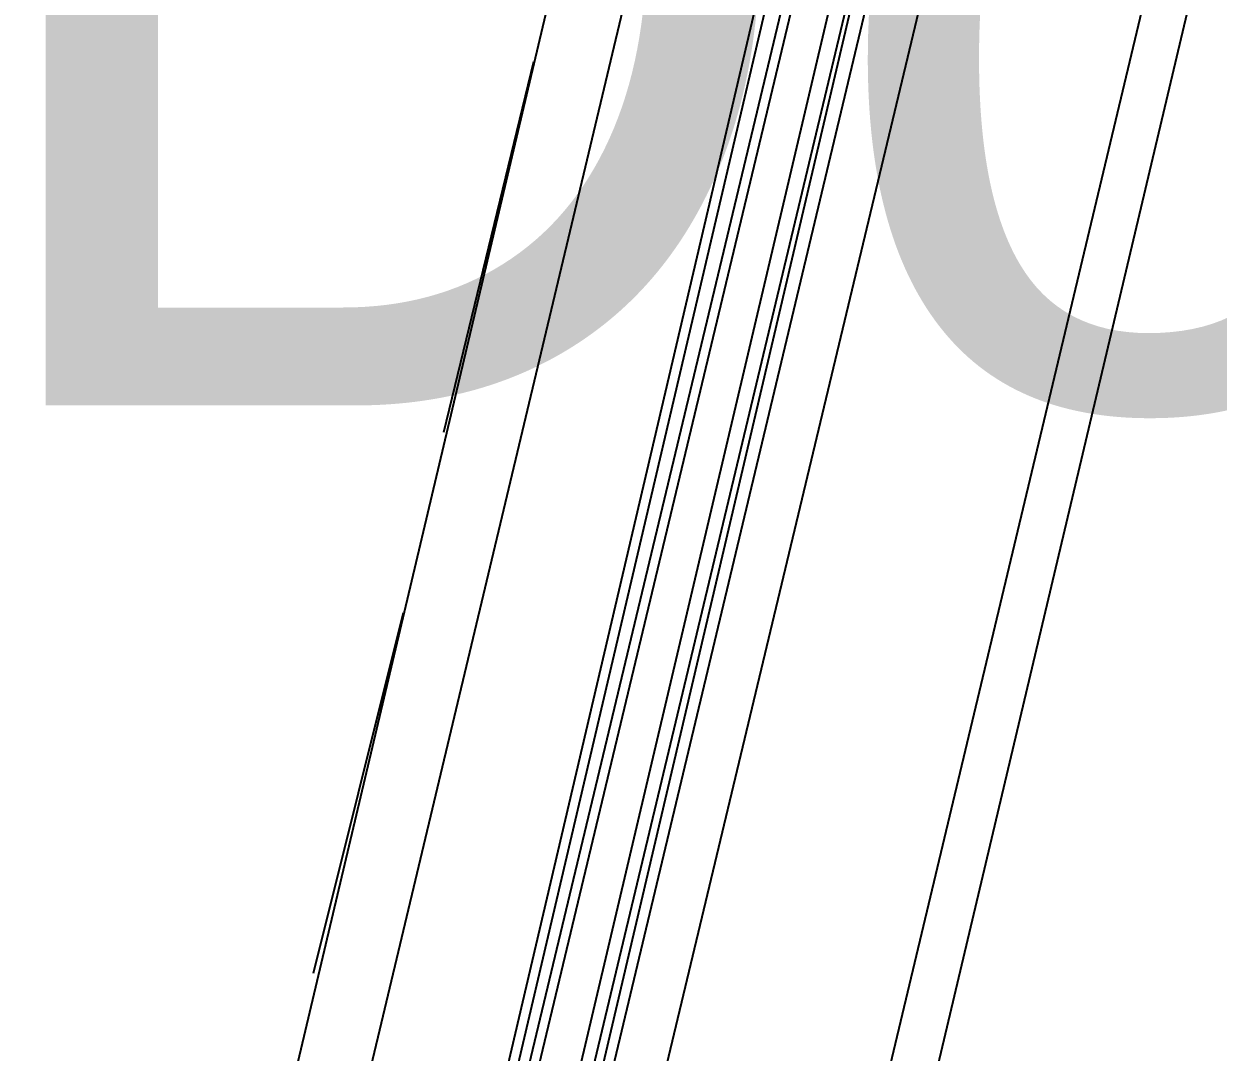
# Model space of a CAD drawing. Header units: feet. Extents: x -84 to 198, y -22 to 181.
# Drawn here: x 120.708 to 122.298, y 49.699 to 51.068 of the extents above; entities that cross this region are included whole.
import ezdxf
from ezdxf.enums import TextEntityAlignment as Align

# ---------------------------------------------------------------- set-up
doc = ezdxf.new("R2010")
doc.units = ezdxf.units.FT
doc.layers.add('A-LINEA', color=7, linetype='CONTINUOUS')
doc.layers.add('A-NOMBRE-ESPACIO', color=2, linetype='CONTINUOUS')

msp = doc.modelspace()

# ---------------------------------------------------------------- linework, layer by layer
at = {"layer": 'A-LINEA'}
for p, q in [((122.68, 56.4844), (120.9333, 49.0978)), ((123.44, 56.2978), (121.68, 48.9244)), ((121.12, 49.4711), (121.88, 52.6578)), ((121.2933, 49.4311), (122.04, 52.6178)), ((121.3067, 49.4311), (122.0533, 52.6178)), ((121.32, 49.4311), (122.08, 52.6044)), ((121.3333, 49.4311), (122.0933, 52.6044)), ((122.2533, 52.5644), (121.4933, 49.3911)), ((121.2667, 50.5244), (121.3867, 51.0178)), ((121.0933, 49.8044), (121.2133, 50.2844))]:
    msp.add_line(p, q, dxfattribs=at)
for points in [[(117, 59.0311), (123.76, 57.4311), (119.84, 40.8844)], [(121.3867, 49.4178), (122.1467, 52.6444), (122.16, 52.6578), (122.1733, 52.6444), (121.4, 49.4044)], [(121.4267, 49.4044), (122.2, 52.6444), (122.1867, 52.6444), (122.1733, 52.6444), (121.4133, 49.4044)]]:
    msp.add_lwpolyline(points, dxfattribs=at)

# ---------------------------------------------------------------- texts
at = {"layer": 'A-NOMBRE-ESPACIO'}
msp.add_text('Dorm. principal', height=1.2, dxfattribs=at).set_placement((126, 50.56), align=Align.CENTER)

doc.saveas('drawing.dxf')
